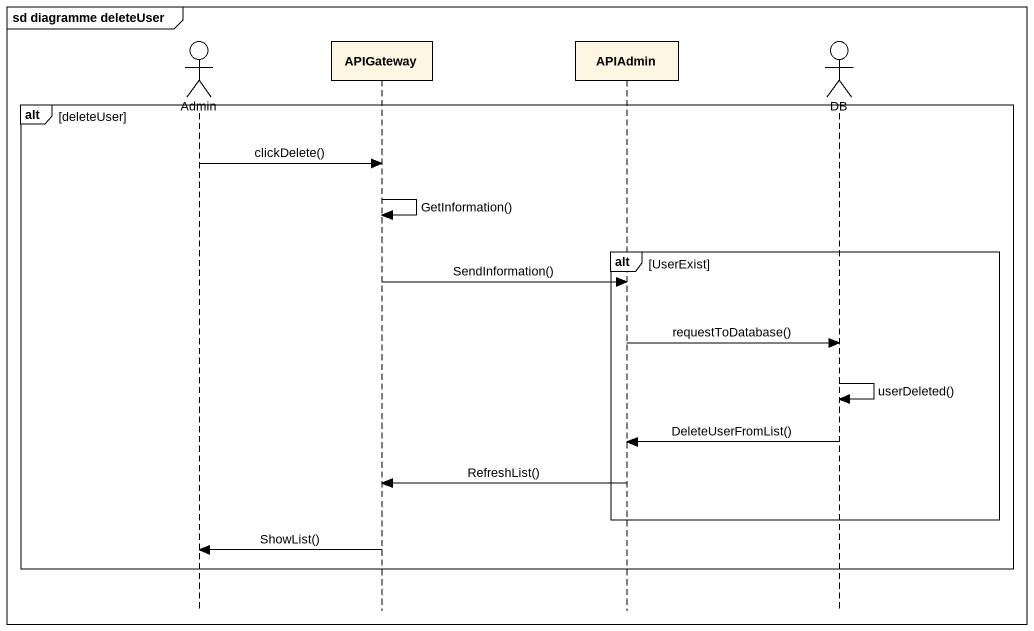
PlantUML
@startuml
mainframe sd diagramme deleteUser
hide footbox
actor Admin
participant APIGateway
participant APIAdmin
actor DB

alt deleteUser
  Admin -> APIGateway : clickDelete()
  APIGateway -> APIGateway : GetInformation()
  alt UserExist
    APIGateway -> APIAdmin : SendInformation()
    APIAdmin -> DB : requestToDatabase()
    DB -> DB : userDeleted()
    DB -> APIAdmin : DeleteUserFromList()
    APIAdmin -> APIGateway : RefreshList()
  end
  APIGateway -> Admin : ShowList()
end
@enduml
